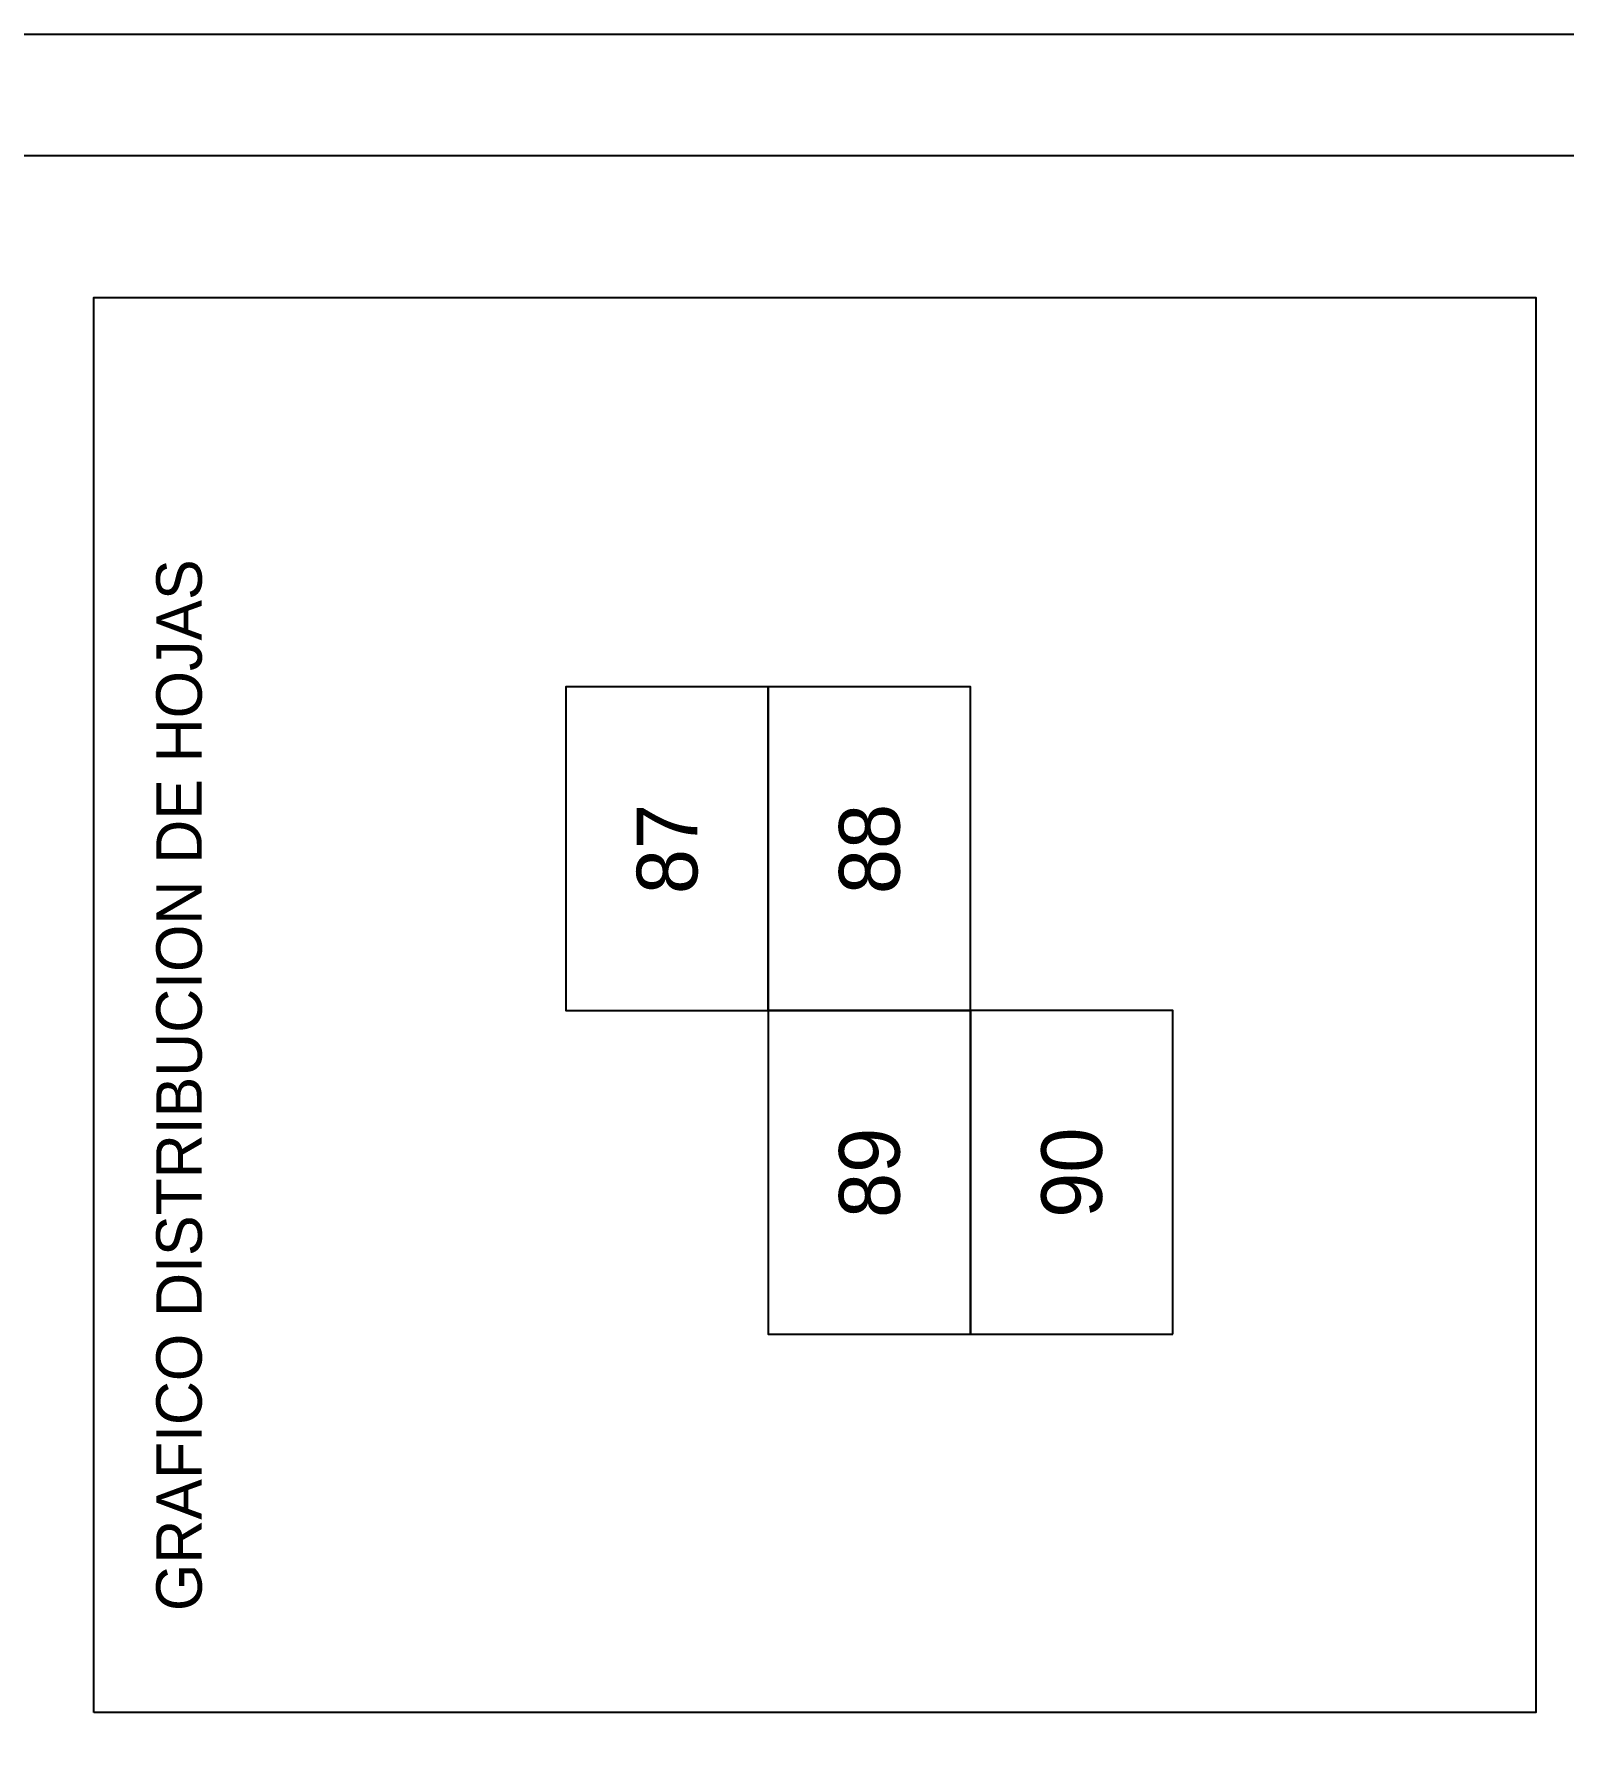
# Model space of a CAD drawing. Extents: x 735054 to 735644, y 4350981 to 4352008.
# Drawn here: x 735186.8 to 735262.4, y 4351922.5 to 4352007.5 of the extents above; entities that cross this region are included whole.
import ezdxf
from ezdxf.enums import TextEntityAlignment as Align

# ---------------------------------------------------------------- set-up
doc = ezdxf.new("R2010")
doc.units = 0
doc.layers.get('0').update_dxf_attribs({"linetype": 'CONTINUOUS'})

msp = doc.modelspace()

# ---------------------------------------------------------------- linework, layer by layer
at = {"color": 0, "linetype": 'CONTINUOUS'}
msp.add_lwpolyline([(735189.77, 4351924.54), (735189.77, 4351994.5), (735261.04, 4351994.5), (735261.04, 4351924.54)], close=True, dxfattribs=at)

# ---------------------------------------------------------------- texts
msp.add_text('GRAFICO DISTRIBUCION DE HOJAS', height=2.25, rotation=90, dxfattribs=at).set_placement((735195.1, 4351929.56))
for s, p in [('87', (735218.1, 4351967.23)), ('88', (735228.1, 4351967.23)), ('89', (735228.1, 4351951.22)), ('90', (735238.1, 4351951.23))]:
    msp.add_text(s, height=3, rotation=90, dxfattribs=at).set_placement(p, align=Align.MIDDLE)

# ---------------------------------------------------------------- meshes
mesh = msp.add_polyface(dxfattribs=at)
corners = [(735362.5, 4350981), (735054.5, 4352007.5), (735644, 4350981), (735644, 4352007.5), (735054.5, 4350981)]
mesh.append_faces([[corners[k] for k in face] for face in [(0, 1, 4), (1, 0, 2, 3)]], dxfattribs={"vtx0": -1, "color": 0})
mesh = msp.add_polyface(dxfattribs=at)
corners = [(735345.58, 4351821), (735345.58, 4352001.5), (735064.5, 4352001.5), (735064.5, 4351821)]
mesh.append_faces([[corners[k] for k in face] for face in [(0, 1, 2, 3)]], dxfattribs={"color": 0})
mesh = msp.add_polyface(dxfattribs=at)
corners = [(735223.1, 4351959.25), (735223.1, 4351975.25), (735213.1, 4351975.25), (735213.1, 4351959.25)]
mesh.append_faces([[corners[k] for k in face] for face in [(0, 1, 2, 3)]], dxfattribs={"color": 0})
mesh = msp.add_polyface(dxfattribs=at)
corners = [(735233.1, 4351959.25), (735233.1, 4351975.25), (735223.1, 4351975.25), (735223.1, 4351959.25)]
mesh.append_faces([[corners[k] for k in face] for face in [(0, 1, 2, 3)]], dxfattribs={"color": 0})
mesh = msp.add_polyface(dxfattribs=at)
corners = [(735233.1, 4351943.25), (735233.1, 4351959.25), (735223.1, 4351959.25), (735223.1, 4351943.25)]
mesh.append_faces([[corners[k] for k in face] for face in [(0, 1, 2, 3)]], dxfattribs={"color": 0})
mesh = msp.add_polyface(dxfattribs=at)
corners = [(735243.1, 4351943.25), (735243.1, 4351959.25), (735233.1, 4351959.25), (735233.1, 4351943.25)]
mesh.append_faces([[corners[k] for k in face] for face in [(0, 1, 2, 3)]], dxfattribs={"color": 0})

doc.saveas('drawing.dxf')
